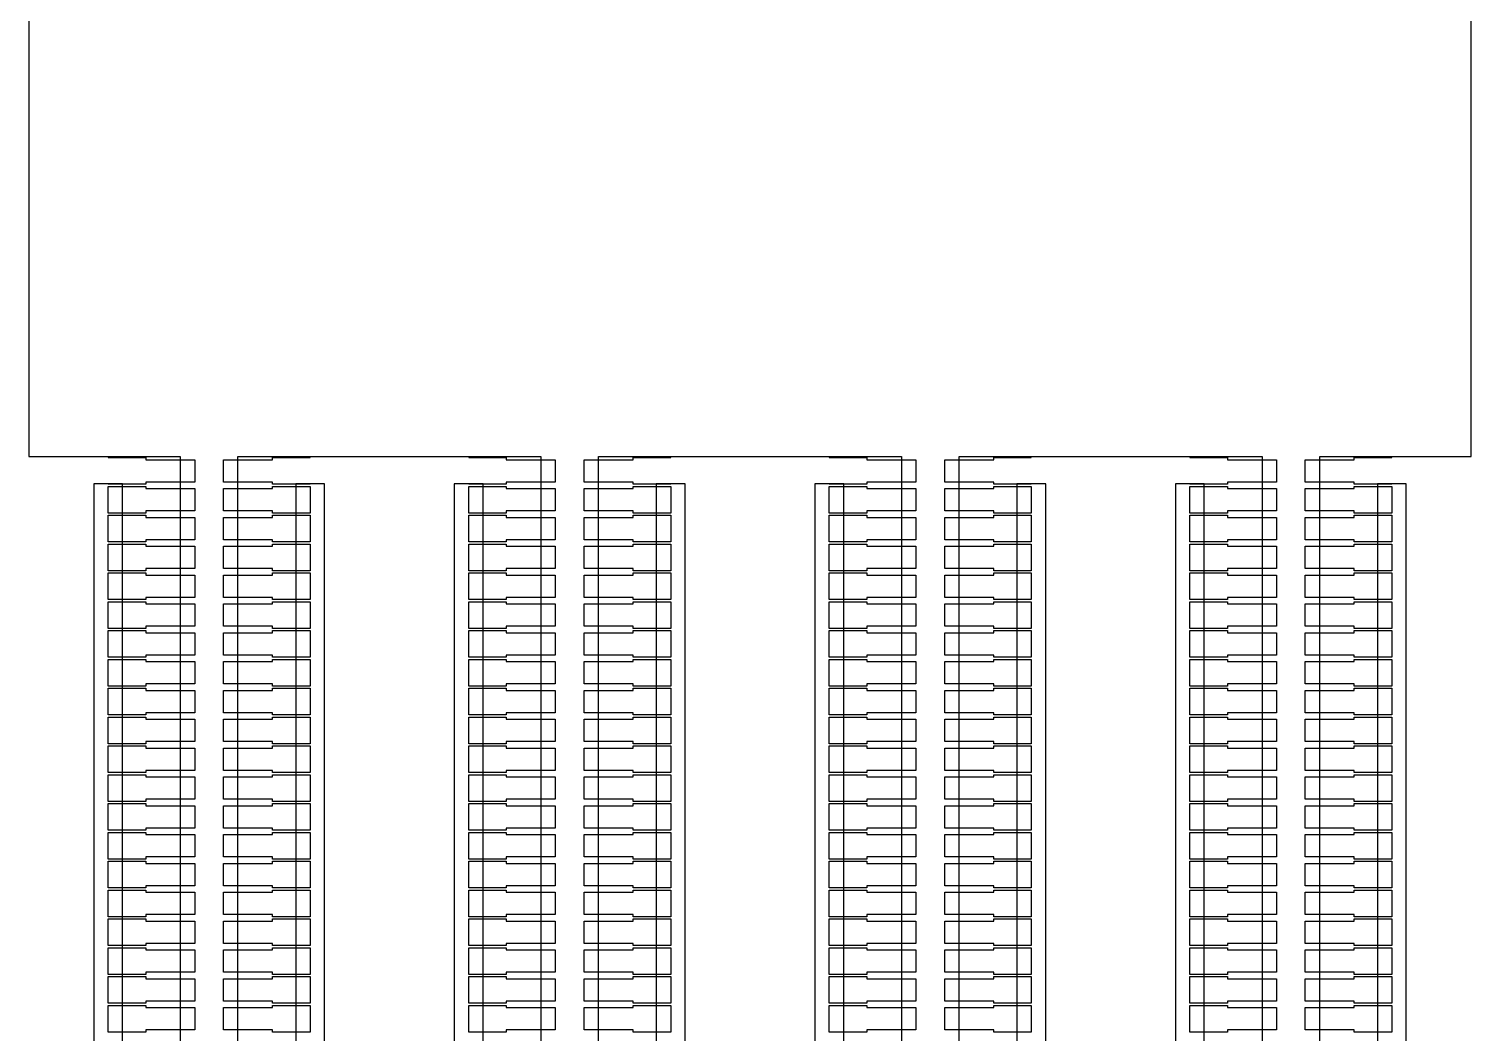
# Model space of a CAD drawing. Extents: x -38350 to 38650, y -35000 to 36000.
# Drawn here: x -4500 to -3500, y -400 to 297 of the extents above; entities that cross this region are included whole.
import ezdxf

# ---------------------------------------------------------------- set-up
doc = ezdxf.new("R2010")
doc.units = 0
doc.header["$MEASUREMENT"] = 0
doc.layers.add('Layer1', color=10, linetype='Continuous')

msp = doc.modelspace()

# ---------------------------------------------------------------- linework, layer by layer
for p, q in [((-3500, 0), (-3500, 4500)), ((-4500, 3500), (-4500, 0)), ((-4500, 0), (-4445, 0)), ((-4445, 0), (-4445, -0.75)), ((-4305, -0.75), (-4305, 0)), ((-4305, 0), (-4195, 0)), ((-4195, 0), (-4195, -0.75)), ((-4055, -0.75), (-4055, 0)), ((-4055, 0), (-3945, 0)), ((-3945, 0), (-3945, -0.75)), ((-3805, -0.75), (-3805, 0)), ((-3805, 0), (-3695, 0)), ((-3695, 0), (-3695, -0.75)), ((-3555, -0.75), (-3555, 0)), ((-3555, 0), (-3500, 0)), ((-4445, -0.75), (-4419, -0.75)), ((-4419, -0.75), (-4419, -2.25)), ((-4419, -2.25), (-4385, -2.25)), ((-4385, -2.25), (-4385, -17.75)), ((-4365, -17.75), (-4365, -2.25)), ((-4365, -2.25), (-4331, -2.25)), ((-4331, -2.25), (-4331, -0.75)), ((-4331, -0.75), (-4305, -0.75)), ((-4195, -0.75), (-4169, -0.75)), ((-4169, -0.75), (-4169, -2.25)), ((-4169, -2.25), (-4135, -2.25)), ((-4135, -2.25), (-4135, -17.75)), ((-4115, -17.75), (-4115, -2.25)), ((-4115, -2.25), (-4081, -2.25)), ((-4081, -2.25), (-4081, -0.75)), ((-4081, -0.75), (-4055, -0.75)), ((-3945, -0.75), (-3919, -0.75)), ((-3919, -0.75), (-3919, -2.25)), ((-3919, -2.25), (-3885, -2.25)), ((-3885, -2.25), (-3885, -17.75)), ((-3865, -17.75), (-3865, -2.25)), ((-3865, -2.25), (-3831, -2.25)), ((-3831, -2.25), (-3831, -0.75)), ((-3831, -0.75), (-3805, -0.75)), ((-3695, -0.75), (-3669, -0.75)), ((-3669, -0.75), (-3669, -2.25)), ((-3669, -2.25), (-3635, -2.25)), ((-3635, -2.25), (-3635, -17.75)), ((-3615, -17.75), (-3615, -2.25)), ((-3615, -2.25), (-3581, -2.25)), ((-3581, -2.25), (-3581, -0.75)), ((-3581, -0.75), (-3555, -0.75)), ((-4445, -19), (-4455, -19)), ((-4455, -19), (-4455, -1000)), ((-4445, -19.25), (-4445, -19)), ((-4419, -19.25), (-4445, -19.25)), ((-4385, -17.75), (-4419, -17.75)), ((-4419, -17.75), (-4419, -19.25)), ((-4331, -17.75), (-4365, -17.75)), ((-4331, -19.25), (-4331, -17.75)), ((-4305, -19.25), (-4331, -19.25)), ((-4295, -19), (-4305, -19)), ((-4305, -19), (-4305, -19.25)), ((-4295, -1000), (-4295, -19)), ((-4195, -19), (-4205, -19)), ((-4205, -19), (-4205, -1000)), ((-4195, -19.25), (-4195, -19)), ((-4169, -19.25), (-4195, -19.25)), ((-4135, -17.75), (-4169, -17.75)), ((-4169, -17.75), (-4169, -19.25)), ((-4081, -17.75), (-4115, -17.75)), ((-4081, -19.25), (-4081, -17.75)), ((-4055, -19.25), (-4081, -19.25)), ((-4045, -19), (-4055, -19)), ((-4055, -19), (-4055, -19.25)), ((-4045, -1000), (-4045, -19)), ((-3945, -19), (-3955, -19)), ((-3955, -19), (-3955, -1000)), ((-3945, -19.25), (-3945, -19)), ((-3919, -19.25), (-3945, -19.25)), ((-3885, -17.75), (-3919, -17.75)), ((-3919, -17.75), (-3919, -19.25)), ((-3831, -17.75), (-3865, -17.75)), ((-3831, -19.25), (-3831, -17.75)), ((-3805, -19.25), (-3831, -19.25)), ((-3795, -19), (-3805, -19)), ((-3805, -19), (-3805, -19.25)), ((-3795, -1000), (-3795, -19)), ((-3695, -19), (-3705, -19)), ((-3705, -19), (-3705, -1000)), ((-3695, -19.25), (-3695, -19)), ((-3669, -19.25), (-3695, -19.25)), ((-3635, -17.75), (-3669, -17.75)), ((-3669, -17.75), (-3669, -19.25)), ((-3581, -17.75), (-3615, -17.75)), ((-3581, -19.25), (-3581, -17.75)), ((-3555, -19.25), (-3581, -19.25)), ((-3545, -19), (-3555, -19)), ((-3555, -19), (-3555, -19.25)), ((-3545, -1000), (-3545, -19)), ((-4445, -39.25), (-4445, -20.75)), ((-4445, -20.75), (-4419, -20.75)), ((-4419, -20.75), (-4419, -22.25)), ((-4419, -22.25), (-4385, -22.25)), ((-4385, -22.25), (-4385, -37.75)), ((-4365, -37.75), (-4365, -22.25)), ((-4365, -22.25), (-4331, -22.25)), ((-4331, -22.25), (-4331, -20.75)), ((-4331, -20.75), (-4305, -20.75)), ((-4305, -20.75), (-4305, -39.25)), ((-4195, -39.25), (-4195, -20.75)), ((-4195, -20.75), (-4169, -20.75)), ((-4169, -20.75), (-4169, -22.25)), ((-4169, -22.25), (-4135, -22.25)), ((-4135, -22.25), (-4135, -37.75)), ((-4115, -37.75), (-4115, -22.25)), ((-4115, -22.25), (-4081, -22.25)), ((-4081, -22.25), (-4081, -20.75)), ((-4081, -20.75), (-4055, -20.75)), ((-4055, -20.75), (-4055, -39.25)), ((-3945, -39.25), (-3945, -20.75)), ((-3945, -20.75), (-3919, -20.75)), ((-3919, -20.75), (-3919, -22.25)), ((-3919, -22.25), (-3885, -22.25)), ((-3885, -22.25), (-3885, -37.75)), ((-3865, -37.75), (-3865, -22.25)), ((-3865, -22.25), (-3831, -22.25)), ((-3831, -22.25), (-3831, -20.75)), ((-3831, -20.75), (-3805, -20.75)), ((-3805, -20.75), (-3805, -39.25)), ((-3695, -39.25), (-3695, -20.75)), ((-3695, -20.75), (-3669, -20.75)), ((-3669, -20.75), (-3669, -22.25)), ((-3669, -22.25), (-3635, -22.25)), ((-3635, -22.25), (-3635, -37.75)), ((-3615, -37.75), (-3615, -22.25)), ((-3615, -22.25), (-3581, -22.25)), ((-3581, -22.25), (-3581, -20.75)), ((-3581, -20.75), (-3555, -20.75)), ((-3555, -20.75), (-3555, -39.25)), ((-4419, -39.25), (-4445, -39.25)), ((-4385, -37.75), (-4419, -37.75)), ((-4419, -37.75), (-4419, -39.25)), ((-4331, -37.75), (-4365, -37.75)), ((-4331, -39.25), (-4331, -37.75)), ((-4305, -39.25), (-4331, -39.25)), ((-4169, -39.25), (-4195, -39.25)), ((-4135, -37.75), (-4169, -37.75)), ((-4169, -37.75), (-4169, -39.25)), ((-4081, -37.75), (-4115, -37.75)), ((-4081, -39.25), (-4081, -37.75)), ((-4055, -39.25), (-4081, -39.25)), ((-3919, -39.25), (-3945, -39.25)), ((-3885, -37.75), (-3919, -37.75)), ((-3919, -37.75), (-3919, -39.25)), ((-3831, -37.75), (-3865, -37.75)), ((-3831, -39.25), (-3831, -37.75)), ((-3805, -39.25), (-3831, -39.25)), ((-3669, -39.25), (-3695, -39.25)), ((-3635, -37.75), (-3669, -37.75)), ((-3669, -37.75), (-3669, -39.25)), ((-3581, -37.75), (-3615, -37.75)), ((-3581, -39.25), (-3581, -37.75)), ((-3555, -39.25), (-3581, -39.25)), ((-4445, -59.25), (-4445, -40.75)), ((-4445, -40.75), (-4419, -40.75)), ((-4419, -40.75), (-4419, -42.25)), ((-4419, -42.25), (-4385, -42.25)), ((-4385, -42.25), (-4385, -57.75)), ((-4365, -57.75), (-4365, -42.25)), ((-4365, -42.25), (-4331, -42.25)), ((-4331, -42.25), (-4331, -40.75)), ((-4331, -40.75), (-4305, -40.75)), ((-4305, -40.75), (-4305, -59.25)), ((-4195, -59.25), (-4195, -40.75)), ((-4195, -40.75), (-4169, -40.75)), ((-4169, -40.75), (-4169, -42.25)), ((-4169, -42.25), (-4135, -42.25)), ((-4135, -42.25), (-4135, -57.75)), ((-4115, -57.75), (-4115, -42.25)), ((-4115, -42.25), (-4081, -42.25)), ((-4081, -42.25), (-4081, -40.75)), ((-4081, -40.75), (-4055, -40.75)), ((-4055, -40.75), (-4055, -59.25)), ((-3945, -59.25), (-3945, -40.75)), ((-3945, -40.75), (-3919, -40.75)), ((-3919, -40.75), (-3919, -42.25)), ((-3919, -42.25), (-3885, -42.25)), ((-3885, -42.25), (-3885, -57.75)), ((-3865, -57.75), (-3865, -42.25)), ((-3865, -42.25), (-3831, -42.25)), ((-3831, -42.25), (-3831, -40.75)), ((-3831, -40.75), (-3805, -40.75)), ((-3805, -40.75), (-3805, -59.25)), ((-3695, -59.25), (-3695, -40.75)), ((-3695, -40.75), (-3669, -40.75)), ((-3669, -40.75), (-3669, -42.25)), ((-3669, -42.25), (-3635, -42.25)), ((-3635, -42.25), (-3635, -57.75)), ((-3615, -57.75), (-3615, -42.25)), ((-3615, -42.25), (-3581, -42.25)), ((-3581, -42.25), (-3581, -40.75)), ((-3581, -40.75), (-3555, -40.75)), ((-3555, -40.75), (-3555, -59.25)), ((-4419, -59.25), (-4445, -59.25)), ((-4385, -57.75), (-4419, -57.75)), ((-4419, -57.75), (-4419, -59.25)), ((-4331, -57.75), (-4365, -57.75)), ((-4331, -59.25), (-4331, -57.75)), ((-4305, -59.25), (-4331, -59.25)), ((-4169, -59.25), (-4195, -59.25)), ((-4135, -57.75), (-4169, -57.75)), ((-4169, -57.75), (-4169, -59.25)), ((-4081, -57.75), (-4115, -57.75)), ((-4081, -59.25), (-4081, -57.75)), ((-4055, -59.25), (-4081, -59.25)), ((-3919, -59.25), (-3945, -59.25)), ((-3885, -57.75), (-3919, -57.75)), ((-3919, -57.75), (-3919, -59.25)), ((-3831, -57.75), (-3865, -57.75)), ((-3831, -59.25), (-3831, -57.75)), ((-3805, -59.25), (-3831, -59.25)), ((-3669, -59.25), (-3695, -59.25)), ((-3635, -57.75), (-3669, -57.75)), ((-3669, -57.75), (-3669, -59.25)), ((-3581, -57.75), (-3615, -57.75)), ((-3581, -59.25), (-3581, -57.75)), ((-3555, -59.25), (-3581, -59.25)), ((-4445, -79.25), (-4445, -60.75)), ((-4445, -60.75), (-4419, -60.75)), ((-4419, -60.75), (-4419, -62.25)), ((-4419, -62.25), (-4385, -62.25)), ((-4385, -62.25), (-4385, -77.75)), ((-4365, -77.75), (-4365, -62.25)), ((-4365, -62.25), (-4331, -62.25)), ((-4331, -62.25), (-4331, -60.75)), ((-4331, -60.75), (-4305, -60.75)), ((-4305, -60.75), (-4305, -79.25)), ((-4195, -79.25), (-4195, -60.75)), ((-4195, -60.75), (-4169, -60.75)), ((-4169, -60.75), (-4169, -62.25)), ((-4169, -62.25), (-4135, -62.25)), ((-4135, -62.25), (-4135, -77.75)), ((-4115, -77.75), (-4115, -62.25)), ((-4115, -62.25), (-4081, -62.25)), ((-4081, -62.25), (-4081, -60.75)), ((-4081, -60.75), (-4055, -60.75)), ((-4055, -60.75), (-4055, -79.25)), ((-3945, -79.25), (-3945, -60.75)), ((-3945, -60.75), (-3919, -60.75)), ((-3919, -60.75), (-3919, -62.25)), ((-3919, -62.25), (-3885, -62.25)), ((-3885, -62.25), (-3885, -77.75)), ((-3865, -77.75), (-3865, -62.25)), ((-3865, -62.25), (-3831, -62.25)), ((-3831, -62.25), (-3831, -60.75)), ((-3831, -60.75), (-3805, -60.75)), ((-3805, -60.75), (-3805, -79.25)), ((-3695, -79.25), (-3695, -60.75)), ((-3695, -60.75), (-3669, -60.75)), ((-3669, -60.75), (-3669, -62.25)), ((-3669, -62.25), (-3635, -62.25)), ((-3635, -62.25), (-3635, -77.75)), ((-3615, -77.75), (-3615, -62.25)), ((-3615, -62.25), (-3581, -62.25)), ((-3581, -62.25), (-3581, -60.75)), ((-3581, -60.75), (-3555, -60.75)), ((-3555, -60.75), (-3555, -79.25)), ((-4419, -79.25), (-4445, -79.25)), ((-4385, -77.75), (-4419, -77.75)), ((-4419, -77.75), (-4419, -79.25)), ((-4331, -77.75), (-4365, -77.75)), ((-4331, -79.25), (-4331, -77.75)), ((-4305, -79.25), (-4331, -79.25)), ((-4169, -79.25), (-4195, -79.25)), ((-4135, -77.75), (-4169, -77.75)), ((-4169, -77.75), (-4169, -79.25)), ((-4081, -77.75), (-4115, -77.75)), ((-4081, -79.25), (-4081, -77.75)), ((-4055, -79.25), (-4081, -79.25)), ((-3919, -79.25), (-3945, -79.25)), ((-3885, -77.75), (-3919, -77.75)), ((-3919, -77.75), (-3919, -79.25)), ((-3831, -77.75), (-3865, -77.75)), ((-3831, -79.25), (-3831, -77.75)), ((-3805, -79.25), (-3831, -79.25)), ((-3669, -79.25), (-3695, -79.25)), ((-3635, -77.75), (-3669, -77.75)), ((-3669, -77.75), (-3669, -79.25)), ((-3581, -77.75), (-3615, -77.75)), ((-3581, -79.25), (-3581, -77.75)), ((-3555, -79.25), (-3581, -79.25)), ((-4445, -99.25), (-4445, -80.75)), ((-4445, -80.75), (-4419, -80.75)), ((-4419, -80.75), (-4419, -82.25)), ((-4419, -82.25), (-4385, -82.25)), ((-4385, -82.25), (-4385, -97.75)), ((-4365, -97.75), (-4365, -82.25)), ((-4365, -82.25), (-4331, -82.25)), ((-4331, -82.25), (-4331, -80.75)), ((-4331, -80.75), (-4305, -80.75)), ((-4305, -80.75), (-4305, -99.25)), ((-4195, -99.25), (-4195, -80.75)), ((-4195, -80.75), (-4169, -80.75)), ((-4169, -80.75), (-4169, -82.25)), ((-4169, -82.25), (-4135, -82.25)), ((-4135, -82.25), (-4135, -97.75)), ((-4115, -97.75), (-4115, -82.25)), ((-4115, -82.25), (-4081, -82.25)), ((-4081, -82.25), (-4081, -80.75)), ((-4081, -80.75), (-4055, -80.75)), ((-4055, -80.75), (-4055, -99.25)), ((-3945, -99.25), (-3945, -80.75)), ((-3945, -80.75), (-3919, -80.75)), ((-3919, -80.75), (-3919, -82.25)), ((-3919, -82.25), (-3885, -82.25)), ((-3885, -82.25), (-3885, -97.75)), ((-3865, -97.75), (-3865, -82.25)), ((-3865, -82.25), (-3831, -82.25)), ((-3831, -82.25), (-3831, -80.75)), ((-3831, -80.75), (-3805, -80.75)), ((-3805, -80.75), (-3805, -99.25)), ((-3695, -99.25), (-3695, -80.75)), ((-3695, -80.75), (-3669, -80.75)), ((-3669, -80.75), (-3669, -82.25)), ((-3669, -82.25), (-3635, -82.25)), ((-3635, -82.25), (-3635, -97.75)), ((-3615, -97.75), (-3615, -82.25)), ((-3615, -82.25), (-3581, -82.25)), ((-3581, -82.25), (-3581, -80.75)), ((-3581, -80.75), (-3555, -80.75)), ((-3555, -80.75), (-3555, -99.25)), ((-4419, -99.25), (-4445, -99.25)), ((-4385, -97.75), (-4419, -97.75)), ((-4419, -97.75), (-4419, -99.25)), ((-4331, -97.75), (-4365, -97.75)), ((-4331, -99.25), (-4331, -97.75)), ((-4305, -99.25), (-4331, -99.25)), ((-4169, -99.25), (-4195, -99.25)), ((-4135, -97.75), (-4169, -97.75)), ((-4169, -97.75), (-4169, -99.25)), ((-4081, -97.75), (-4115, -97.75)), ((-4081, -99.25), (-4081, -97.75)), ((-4055, -99.25), (-4081, -99.25)), ((-3919, -99.25), (-3945, -99.25)), ((-3885, -97.75), (-3919, -97.75)), ((-3919, -97.75), (-3919, -99.25)), ((-3831, -97.75), (-3865, -97.75)), ((-3831, -99.25), (-3831, -97.75)), ((-3805, -99.25), (-3831, -99.25)), ((-3669, -99.25), (-3695, -99.25)), ((-3635, -97.75), (-3669, -97.75)), ((-3669, -97.75), (-3669, -99.25)), ((-3581, -97.75), (-3615, -97.75)), ((-3581, -99.25), (-3581, -97.75)), ((-3555, -99.25), (-3581, -99.25)), ((-4445, -119.25), (-4445, -100.75)), ((-4445, -100.75), (-4419, -100.75)), ((-4419, -100.75), (-4419, -102.25)), ((-4419, -102.25), (-4385, -102.25)), ((-4385, -102.25), (-4385, -117.75)), ((-4365, -117.75), (-4365, -102.25)), ((-4365, -102.25), (-4331, -102.25)), ((-4331, -102.25), (-4331, -100.75)), ((-4331, -100.75), (-4305, -100.75)), ((-4305, -100.75), (-4305, -119.25)), ((-4195, -119.25), (-4195, -100.75)), ((-4195, -100.75), (-4169, -100.75)), ((-4169, -100.75), (-4169, -102.25)), ((-4169, -102.25), (-4135, -102.25)), ((-4135, -102.25), (-4135, -117.75)), ((-4115, -117.75), (-4115, -102.25)), ((-4115, -102.25), (-4081, -102.25)), ((-4081, -102.25), (-4081, -100.75)), ((-4081, -100.75), (-4055, -100.75)), ((-4055, -100.75), (-4055, -119.25)), ((-3945, -119.25), (-3945, -100.75)), ((-3945, -100.75), (-3919, -100.75)), ((-3919, -100.75), (-3919, -102.25)), ((-3919, -102.25), (-3885, -102.25)), ((-3885, -102.25), (-3885, -117.75)), ((-3865, -117.75), (-3865, -102.25)), ((-3865, -102.25), (-3831, -102.25)), ((-3831, -102.25), (-3831, -100.75)), ((-3831, -100.75), (-3805, -100.75)), ((-3805, -100.75), (-3805, -119.25)), ((-3695, -119.25), (-3695, -100.75)), ((-3695, -100.75), (-3669, -100.75)), ((-3669, -100.75), (-3669, -102.25)), ((-3669, -102.25), (-3635, -102.25)), ((-3635, -102.25), (-3635, -117.75)), ((-3615, -117.75), (-3615, -102.25)), ((-3615, -102.25), (-3581, -102.25)), ((-3581, -102.25), (-3581, -100.75)), ((-3581, -100.75), (-3555, -100.75)), ((-3555, -100.75), (-3555, -119.25)), ((-4419, -119.25), (-4445, -119.25)), ((-4385, -117.75), (-4419, -117.75)), ((-4419, -117.75), (-4419, -119.25)), ((-4331, -117.75), (-4365, -117.75)), ((-4331, -119.25), (-4331, -117.75)), ((-4305, -119.25), (-4331, -119.25)), ((-4169, -119.25), (-4195, -119.25)), ((-4135, -117.75), (-4169, -117.75)), ((-4169, -117.75), (-4169, -119.25)), ((-4081, -117.75), (-4115, -117.75)), ((-4081, -119.25), (-4081, -117.75)), ((-4055, -119.25), (-4081, -119.25)), ((-3919, -119.25), (-3945, -119.25)), ((-3885, -117.75), (-3919, -117.75)), ((-3919, -117.75), (-3919, -119.25)), ((-3831, -117.75), (-3865, -117.75)), ((-3831, -119.25), (-3831, -117.75)), ((-3805, -119.25), (-3831, -119.25)), ((-3669, -119.25), (-3695, -119.25)), ((-3635, -117.75), (-3669, -117.75)), ((-3669, -117.75), (-3669, -119.25)), ((-3581, -117.75), (-3615, -117.75)), ((-3581, -119.25), (-3581, -117.75)), ((-3555, -119.25), (-3581, -119.25)), ((-4445, -139.25), (-4445, -120.75)), ((-4445, -120.75), (-4419, -120.75)), ((-4419, -120.75), (-4419, -122.25)), ((-4419, -122.25), (-4385, -122.25)), ((-4385, -122.25), (-4385, -137.75)), ((-4365, -137.75), (-4365, -122.25)), ((-4365, -122.25), (-4331, -122.25)), ((-4331, -122.25), (-4331, -120.75)), ((-4331, -120.75), (-4305, -120.75)), ((-4305, -120.75), (-4305, -139.25)), ((-4195, -139.25), (-4195, -120.75)), ((-4195, -120.75), (-4169, -120.75)), ((-4169, -120.75), (-4169, -122.25)), ((-4169, -122.25), (-4135, -122.25)), ((-4135, -122.25), (-4135, -137.75)), ((-4115, -137.75), (-4115, -122.25)), ((-4115, -122.25), (-4081, -122.25)), ((-4081, -122.25), (-4081, -120.75)), ((-4081, -120.75), (-4055, -120.75)), ((-4055, -120.75), (-4055, -139.25)), ((-3945, -139.25), (-3945, -120.75)), ((-3945, -120.75), (-3919, -120.75)), ((-3919, -120.75), (-3919, -122.25)), ((-3919, -122.25), (-3885, -122.25)), ((-3885, -122.25), (-3885, -137.75)), ((-3865, -137.75), (-3865, -122.25)), ((-3865, -122.25), (-3831, -122.25)), ((-3831, -122.25), (-3831, -120.75)), ((-3831, -120.75), (-3805, -120.75)), ((-3805, -120.75), (-3805, -139.25)), ((-3695, -139.25), (-3695, -120.75)), ((-3695, -120.75), (-3669, -120.75)), ((-3669, -120.75), (-3669, -122.25)), ((-3669, -122.25), (-3635, -122.25)), ((-3635, -122.25), (-3635, -137.75)), ((-3615, -137.75), (-3615, -122.25)), ((-3615, -122.25), (-3581, -122.25)), ((-3581, -122.25), (-3581, -120.75)), ((-3581, -120.75), (-3555, -120.75)), ((-3555, -120.75), (-3555, -139.25)), ((-4419, -139.25), (-4445, -139.25)), ((-4385, -137.75), (-4419, -137.75)), ((-4419, -137.75), (-4419, -139.25)), ((-4331, -137.75), (-4365, -137.75)), ((-4331, -139.25), (-4331, -137.75)), ((-4305, -139.25), (-4331, -139.25)), ((-4169, -139.25), (-4195, -139.25)), ((-4135, -137.75), (-4169, -137.75)), ((-4169, -137.75), (-4169, -139.25)), ((-4081, -137.75), (-4115, -137.75)), ((-4081, -139.25), (-4081, -137.75)), ((-4055, -139.25), (-4081, -139.25)), ((-3919, -139.25), (-3945, -139.25)), ((-3885, -137.75), (-3919, -137.75)), ((-3919, -137.75), (-3919, -139.25)), ((-3831, -137.75), (-3865, -137.75)), ((-3831, -139.25), (-3831, -137.75)), ((-3805, -139.25), (-3831, -139.25)), ((-3669, -139.25), (-3695, -139.25)), ((-3635, -137.75), (-3669, -137.75)), ((-3669, -137.75), (-3669, -139.25)), ((-3581, -137.75), (-3615, -137.75)), ((-3581, -139.25), (-3581, -137.75)), ((-3555, -139.25), (-3581, -139.25)), ((-4445, -159.25), (-4445, -140.75)), ((-4445, -140.75), (-4419, -140.75)), ((-4419, -140.75), (-4419, -142.25)), ((-4419, -142.25), (-4385, -142.25)), ((-4385, -142.25), (-4385, -157.75)), ((-4365, -157.75), (-4365, -142.25)), ((-4365, -142.25), (-4331, -142.25)), ((-4331, -142.25), (-4331, -140.75)), ((-4331, -140.75), (-4305, -140.75)), ((-4305, -140.75), (-4305, -159.25)), ((-4195, -159.25), (-4195, -140.75)), ((-4195, -140.75), (-4169, -140.75)), ((-4169, -140.75), (-4169, -142.25)), ((-4169, -142.25), (-4135, -142.25)), ((-4135, -142.25), (-4135, -157.75)), ((-4115, -157.75), (-4115, -142.25)), ((-4115, -142.25), (-4081, -142.25)), ((-4081, -142.25), (-4081, -140.75)), ((-4081, -140.75), (-4055, -140.75)), ((-4055, -140.75), (-4055, -159.25)), ((-3945, -159.25), (-3945, -140.75)), ((-3945, -140.75), (-3919, -140.75)), ((-3919, -140.75), (-3919, -142.25)), ((-3919, -142.25), (-3885, -142.25)), ((-3885, -142.25), (-3885, -157.75)), ((-3865, -157.75), (-3865, -142.25)), ((-3865, -142.25), (-3831, -142.25)), ((-3831, -142.25), (-3831, -140.75)), ((-3831, -140.75), (-3805, -140.75)), ((-3805, -140.75), (-3805, -159.25)), ((-3695, -159.25), (-3695, -140.75)), ((-3695, -140.75), (-3669, -140.75)), ((-3669, -140.75), (-3669, -142.25)), ((-3669, -142.25), (-3635, -142.25)), ((-3635, -142.25), (-3635, -157.75)), ((-3615, -157.75), (-3615, -142.25)), ((-3615, -142.25), (-3581, -142.25)), ((-3581, -142.25), (-3581, -140.75)), ((-3581, -140.75), (-3555, -140.75)), ((-3555, -140.75), (-3555, -159.25)), ((-4419, -159.25), (-4445, -159.25)), ((-4385, -157.75), (-4419, -157.75)), ((-4419, -157.75), (-4419, -159.25)), ((-4331, -157.75), (-4365, -157.75)), ((-4331, -159.25), (-4331, -157.75)), ((-4305, -159.25), (-4331, -159.25)), ((-4169, -159.25), (-4195, -159.25)), ((-4135, -157.75), (-4169, -157.75)), ((-4169, -157.75), (-4169, -159.25)), ((-4081, -157.75), (-4115, -157.75)), ((-4081, -159.25), (-4081, -157.75)), ((-4055, -159.25), (-4081, -159.25)), ((-3919, -159.25), (-3945, -159.25)), ((-3885, -157.75), (-3919, -157.75)), ((-3919, -157.75), (-3919, -159.25)), ((-3831, -157.75), (-3865, -157.75)), ((-3831, -159.25), (-3831, -157.75)), ((-3805, -159.25), (-3831, -159.25)), ((-3669, -159.25), (-3695, -159.25)), ((-3635, -157.75), (-3669, -157.75)), ((-3669, -157.75), (-3669, -159.25)), ((-3581, -157.75), (-3615, -157.75)), ((-3581, -159.25), (-3581, -157.75)), ((-3555, -159.25), (-3581, -159.25)), ((-4445, -179.25), (-4445, -160.75)), ((-4445, -160.75), (-4419, -160.75)), ((-4419, -160.75), (-4419, -162.25)), ((-4419, -162.25), (-4385, -162.25)), ((-4385, -162.25), (-4385, -177.75)), ((-4365, -177.75), (-4365, -162.25)), ((-4365, -162.25), (-4331, -162.25)), ((-4331, -162.25), (-4331, -160.75)), ((-4331, -160.75), (-4305, -160.75)), ((-4305, -160.75), (-4305, -179.25)), ((-4195, -179.25), (-4195, -160.75)), ((-4195, -160.75), (-4169, -160.75)), ((-4169, -160.75), (-4169, -162.25)), ((-4169, -162.25), (-4135, -162.25)), ((-4135, -162.25), (-4135, -177.75)), ((-4115, -177.75), (-4115, -162.25)), ((-4115, -162.25), (-4081, -162.25)), ((-4081, -162.25), (-4081, -160.75)), ((-4081, -160.75), (-4055, -160.75)), ((-4055, -160.75), (-4055, -179.25)), ((-3945, -179.25), (-3945, -160.75)), ((-3945, -160.75), (-3919, -160.75)), ((-3919, -160.75), (-3919, -162.25)), ((-3919, -162.25), (-3885, -162.25)), ((-3885, -162.25), (-3885, -177.75)), ((-3865, -177.75), (-3865, -162.25)), ((-3865, -162.25), (-3831, -162.25)), ((-3831, -162.25), (-3831, -160.75)), ((-3831, -160.75), (-3805, -160.75)), ((-3805, -160.75), (-3805, -179.25)), ((-3695, -179.25), (-3695, -160.75)), ((-3695, -160.75), (-3669, -160.75)), ((-3669, -160.75), (-3669, -162.25)), ((-3669, -162.25), (-3635, -162.25)), ((-3635, -162.25), (-3635, -177.75)), ((-3615, -177.75), (-3615, -162.25)), ((-3615, -162.25), (-3581, -162.25)), ((-3581, -162.25), (-3581, -160.75)), ((-3581, -160.75), (-3555, -160.75)), ((-3555, -160.75), (-3555, -179.25)), ((-4419, -179.25), (-4445, -179.25)), ((-4385, -177.75), (-4419, -177.75)), ((-4419, -177.75), (-4419, -179.25)), ((-4331, -177.75), (-4365, -177.75)), ((-4331, -179.25), (-4331, -177.75)), ((-4305, -179.25), (-4331, -179.25)), ((-4169, -179.25), (-4195, -179.25)), ((-4135, -177.75), (-4169, -177.75)), ((-4169, -177.75), (-4169, -179.25)), ((-4081, -177.75), (-4115, -177.75)), ((-4081, -179.25), (-4081, -177.75)), ((-4055, -179.25), (-4081, -179.25)), ((-3919, -179.25), (-3945, -179.25)), ((-3885, -177.75), (-3919, -177.75)), ((-3919, -177.75), (-3919, -179.25)), ((-3831, -177.75), (-3865, -177.75)), ((-3831, -179.25), (-3831, -177.75)), ((-3805, -179.25), (-3831, -179.25)), ((-3669, -179.25), (-3695, -179.25)), ((-3635, -177.75), (-3669, -177.75)), ((-3669, -177.75), (-3669, -179.25)), ((-3581, -177.75), (-3615, -177.75)), ((-3581, -179.25), (-3581, -177.75)), ((-3555, -179.25), (-3581, -179.25)), ((-4445, -199.25), (-4445, -180.75)), ((-4445, -180.75), (-4419, -180.75)), ((-4419, -180.75), (-4419, -182.25)), ((-4419, -182.25), (-4385, -182.25)), ((-4385, -182.25), (-4385, -197.75)), ((-4365, -197.75), (-4365, -182.25)), ((-4365, -182.25), (-4331, -182.25)), ((-4331, -182.25), (-4331, -180.75)), ((-4331, -180.75), (-4305, -180.75)), ((-4305, -180.75), (-4305, -199.25)), ((-4195, -199.25), (-4195, -180.75)), ((-4195, -180.75), (-4169, -180.75)), ((-4169, -180.75), (-4169, -182.25)), ((-4169, -182.25), (-4135, -182.25)), ((-4135, -182.25), (-4135, -197.75)), ((-4115, -197.75), (-4115, -182.25)), ((-4115, -182.25), (-4081, -182.25)), ((-4081, -182.25), (-4081, -180.75)), ((-4081, -180.75), (-4055, -180.75)), ((-4055, -180.75), (-4055, -199.25)), ((-3945, -199.25), (-3945, -180.75)), ((-3945, -180.75), (-3919, -180.75)), ((-3919, -180.75), (-3919, -182.25)), ((-3919, -182.25), (-3885, -182.25)), ((-3885, -182.25), (-3885, -197.75)), ((-3865, -197.75), (-3865, -182.25)), ((-3865, -182.25), (-3831, -182.25)), ((-3831, -182.25), (-3831, -180.75)), ((-3831, -180.75), (-3805, -180.75)), ((-3805, -180.75), (-3805, -199.25)), ((-3695, -199.25), (-3695, -180.75)), ((-3695, -180.75), (-3669, -180.75)), ((-3669, -180.75), (-3669, -182.25)), ((-3669, -182.25), (-3635, -182.25)), ((-3635, -182.25), (-3635, -197.75)), ((-3615, -197.75), (-3615, -182.25)), ((-3615, -182.25), (-3581, -182.25)), ((-3581, -182.25), (-3581, -180.75)), ((-3581, -180.75), (-3555, -180.75)), ((-3555, -180.75), (-3555, -199.25)), ((-4419, -199.25), (-4445, -199.25)), ((-4385, -197.75), (-4419, -197.75)), ((-4419, -197.75), (-4419, -199.25)), ((-4331, -197.75), (-4365, -197.75)), ((-4331, -199.25), (-4331, -197.75)), ((-4305, -199.25), (-4331, -199.25)), ((-4169, -199.25), (-4195, -199.25)), ((-4135, -197.75), (-4169, -197.75)), ((-4169, -197.75), (-4169, -199.25)), ((-4081, -197.75), (-4115, -197.75)), ((-4081, -199.25), (-4081, -197.75)), ((-4055, -199.25), (-4081, -199.25)), ((-3919, -199.25), (-3945, -199.25)), ((-3885, -197.75), (-3919, -197.75)), ((-3919, -197.75), (-3919, -199.25)), ((-3831, -197.75), (-3865, -197.75)), ((-3831, -199.25), (-3831, -197.75)), ((-3805, -199.25), (-3831, -199.25)), ((-3669, -199.25), (-3695, -199.25)), ((-3635, -197.75), (-3669, -197.75)), ((-3669, -197.75), (-3669, -199.25)), ((-3581, -197.75), (-3615, -197.75)), ((-3581, -199.25), (-3581, -197.75)), ((-3555, -199.25), (-3581, -199.25)), ((-4445, -219.25), (-4445, -200.75)), ((-4445, -200.75), (-4419, -200.75)), ((-4419, -200.75), (-4419, -202.25)), ((-4419, -202.25), (-4385, -202.25)), ((-4385, -202.25), (-4385, -217.75)), ((-4365, -217.75), (-4365, -202.25)), ((-4365, -202.25), (-4331, -202.25)), ((-4331, -202.25), (-4331, -200.75)), ((-4331, -200.75), (-4305, -200.75)), ((-4305, -200.75), (-4305, -219.25)), ((-4195, -219.25), (-4195, -200.75)), ((-4195, -200.75), (-4169, -200.75)), ((-4169, -200.75), (-4169, -202.25)), ((-4169, -202.25), (-4135, -202.25)), ((-4135, -202.25), (-4135, -217.75)), ((-4115, -217.75), (-4115, -202.25)), ((-4115, -202.25), (-4081, -202.25)), ((-4081, -202.25), (-4081, -200.75)), ((-4081, -200.75), (-4055, -200.75)), ((-4055, -200.75), (-4055, -219.25)), ((-3945, -219.25), (-3945, -200.75)), ((-3945, -200.75), (-3919, -200.75)), ((-3919, -200.75), (-3919, -202.25)), ((-3919, -202.25), (-3885, -202.25)), ((-3885, -202.25), (-3885, -217.75)), ((-3865, -217.75), (-3865, -202.25)), ((-3865, -202.25), (-3831, -202.25)), ((-3831, -202.25), (-3831, -200.75)), ((-3831, -200.75), (-3805, -200.75)), ((-3805, -200.75), (-3805, -219.25)), ((-3695, -219.25), (-3695, -200.75)), ((-3695, -200.75), (-3669, -200.75)), ((-3669, -200.75), (-3669, -202.25)), ((-3669, -202.25), (-3635, -202.25)), ((-3635, -202.25), (-3635, -217.75)), ((-3615, -217.75), (-3615, -202.25)), ((-3615, -202.25), (-3581, -202.25)), ((-3581, -202.25), (-3581, -200.75)), ((-3581, -200.75), (-3555, -200.75)), ((-3555, -200.75), (-3555, -219.25)), ((-4419, -219.25), (-4445, -219.25)), ((-4385, -217.75), (-4419, -217.75)), ((-4419, -217.75), (-4419, -219.25)), ((-4331, -217.75), (-4365, -217.75)), ((-4331, -219.25), (-4331, -217.75)), ((-4305, -219.25), (-4331, -219.25)), ((-4169, -219.25), (-4195, -219.25)), ((-4135, -217.75), (-4169, -217.75)), ((-4169, -217.75), (-4169, -219.25)), ((-4081, -217.75), (-4115, -217.75)), ((-4081, -219.25), (-4081, -217.75)), ((-4055, -219.25), (-4081, -219.25)), ((-3919, -219.25), (-3945, -219.25)), ((-3885, -217.75), (-3919, -217.75)), ((-3919, -217.75), (-3919, -219.25)), ((-3831, -217.75), (-3865, -217.75)), ((-3831, -219.25), (-3831, -217.75)), ((-3805, -219.25), (-3831, -219.25)), ((-3669, -219.25), (-3695, -219.25)), ((-3635, -217.75), (-3669, -217.75)), ((-3669, -217.75), (-3669, -219.25)), ((-3581, -217.75), (-3615, -217.75)), ((-3581, -219.25), (-3581, -217.75)), ((-3555, -219.25), (-3581, -219.25)), ((-4445, -239.25), (-4445, -220.75)), ((-4445, -220.75), (-4419, -220.75)), ((-4419, -220.75), (-4419, -222.25)), ((-4419, -222.25), (-4385, -222.25)), ((-4385, -222.25), (-4385, -237.75)), ((-4365, -237.75), (-4365, -222.25)), ((-4365, -222.25), (-4331, -222.25)), ((-4331, -222.25), (-4331, -220.75)), ((-4331, -220.75), (-4305, -220.75)), ((-4305, -220.75), (-4305, -239.25)), ((-4195, -239.25), (-4195, -220.75)), ((-4195, -220.75), (-4169, -220.75)), ((-4169, -220.75), (-4169, -222.25)), ((-4169, -222.25), (-4135, -222.25)), ((-4135, -222.25), (-4135, -237.75)), ((-4115, -237.75), (-4115, -222.25)), ((-4115, -222.25), (-4081, -222.25)), ((-4081, -222.25), (-4081, -220.75)), ((-4081, -220.75), (-4055, -220.75)), ((-4055, -220.75), (-4055, -239.25)), ((-3945, -239.25), (-3945, -220.75)), ((-3945, -220.75), (-3919, -220.75)), ((-3919, -220.75), (-3919, -222.25)), ((-3919, -222.25), (-3885, -222.25)), ((-3885, -222.25), (-3885, -237.75)), ((-3865, -237.75), (-3865, -222.25)), ((-3865, -222.25), (-3831, -222.25)), ((-3831, -222.25), (-3831, -220.75)), ((-3831, -220.75), (-3805, -220.75)), ((-3805, -220.75), (-3805, -239.25)), ((-3695, -239.25), (-3695, -220.75)), ((-3695, -220.75), (-3669, -220.75)), ((-3669, -220.75), (-3669, -222.25)), ((-3669, -222.25), (-3635, -222.25)), ((-3635, -222.25), (-3635, -237.75)), ((-3615, -237.75), (-3615, -222.25)), ((-3615, -222.25), (-3581, -222.25)), ((-3581, -222.25), (-3581, -220.75)), ((-3581, -220.75), (-3555, -220.75)), ((-3555, -220.75), (-3555, -239.25)), ((-4419, -239.25), (-4445, -239.25)), ((-4385, -237.75), (-4419, -237.75)), ((-4419, -237.75), (-4419, -239.25)), ((-4331, -237.75), (-4365, -237.75)), ((-4331, -239.25), (-4331, -237.75)), ((-4305, -239.25), (-4331, -239.25)), ((-4169, -239.25), (-4195, -239.25)), ((-4135, -237.75), (-4169, -237.75)), ((-4169, -237.75), (-4169, -239.25)), ((-4081, -237.75), (-4115, -237.75)), ((-4081, -239.25), (-4081, -237.75)), ((-4055, -239.25), (-4081, -239.25)), ((-3919, -239.25), (-3945, -239.25)), ((-3885, -237.75), (-3919, -237.75)), ((-3919, -237.75), (-3919, -239.25)), ((-3831, -237.75), (-3865, -237.75)), ((-3831, -239.25), (-3831, -237.75)), ((-3805, -239.25), (-3831, -239.25)), ((-3669, -239.25), (-3695, -239.25)), ((-3635, -237.75), (-3669, -237.75)), ((-3669, -237.75), (-3669, -239.25)), ((-3581, -237.75), (-3615, -237.75)), ((-3581, -239.25), (-3581, -237.75)), ((-3555, -239.25), (-3581, -239.25)), ((-4445, -259.25), (-4445, -240.75)), ((-4445, -240.75), (-4419, -240.75)), ((-4419, -240.75), (-4419, -242.25)), ((-4419, -242.25), (-4385, -242.25)), ((-4385, -242.25), (-4385, -257.75)), ((-4365, -257.75), (-4365, -242.25)), ((-4365, -242.25), (-4331, -242.25)), ((-4331, -242.25), (-4331, -240.75)), ((-4331, -240.75), (-4305, -240.75)), ((-4305, -240.75), (-4305, -259.25)), ((-4195, -259.25), (-4195, -240.75)), ((-4195, -240.75), (-4169, -240.75)), ((-4169, -240.75), (-4169, -242.25)), ((-4169, -242.25), (-4135, -242.25)), ((-4135, -242.25), (-4135, -257.75)), ((-4115, -257.75), (-4115, -242.25)), ((-4115, -242.25), (-4081, -242.25)), ((-4081, -242.25), (-4081, -240.75)), ((-4081, -240.75), (-4055, -240.75)), ((-4055, -240.75), (-4055, -259.25)), ((-3945, -259.25), (-3945, -240.75)), ((-3945, -240.75), (-3919, -240.75)), ((-3919, -240.75), (-3919, -242.25)), ((-3919, -242.25), (-3885, -242.25)), ((-3885, -242.25), (-3885, -257.75)), ((-3865, -257.75), (-3865, -242.25)), ((-3865, -242.25), (-3831, -242.25)), ((-3831, -242.25), (-3831, -240.75)), ((-3831, -240.75), (-3805, -240.75)), ((-3805, -240.75), (-3805, -259.25)), ((-3695, -259.25), (-3695, -240.75)), ((-3695, -240.75), (-3669, -240.75)), ((-3669, -240.75), (-3669, -242.25)), ((-3669, -242.25), (-3635, -242.25)), ((-3635, -242.25), (-3635, -257.75)), ((-3615, -257.75), (-3615, -242.25)), ((-3615, -242.25), (-3581, -242.25)), ((-3581, -242.25), (-3581, -240.75)), ((-3581, -240.75), (-3555, -240.75)), ((-3555, -240.75), (-3555, -259.25)), ((-4419, -259.25), (-4445, -259.25)), ((-4385, -257.75), (-4419, -257.75)), ((-4419, -257.75), (-4419, -259.25)), ((-4331, -257.75), (-4365, -257.75)), ((-4331, -259.25), (-4331, -257.75)), ((-4305, -259.25), (-4331, -259.25)), ((-4169, -259.25), (-4195, -259.25)), ((-4135, -257.75), (-4169, -257.75)), ((-4169, -257.75), (-4169, -259.25)), ((-4081, -257.75), (-4115, -257.75)), ((-4081, -259.25), (-4081, -257.75)), ((-4055, -259.25), (-4081, -259.25)), ((-3919, -259.25), (-3945, -259.25)), ((-3885, -257.75), (-3919, -257.75)), ((-3919, -257.75), (-3919, -259.25)), ((-3831, -257.75), (-3865, -257.75)), ((-3831, -259.25), (-3831, -257.75)), ((-3805, -259.25), (-3831, -259.25)), ((-3669, -259.25), (-3695, -259.25)), ((-3635, -257.75), (-3669, -257.75)), ((-3669, -257.75), (-3669, -259.25)), ((-3581, -257.75), (-3615, -257.75)), ((-3581, -259.25), (-3581, -257.75)), ((-3555, -259.25), (-3581, -259.25)), ((-4445, -279.25), (-4445, -260.75)), ((-4445, -260.75), (-4419, -260.75)), ((-4419, -260.75), (-4419, -262.25)), ((-4419, -262.25), (-4385, -262.25)), ((-4385, -262.25), (-4385, -277.75)), ((-4365, -277.75), (-4365, -262.25)), ((-4365, -262.25), (-4331, -262.25)), ((-4331, -262.25), (-4331, -260.75)), ((-4331, -260.75), (-4305, -260.75)), ((-4305, -260.75), (-4305, -279.25)), ((-4195, -279.25), (-4195, -260.75)), ((-4195, -260.75), (-4169, -260.75)), ((-4169, -260.75), (-4169, -262.25)), ((-4169, -262.25), (-4135, -262.25)), ((-4135, -262.25), (-4135, -277.75)), ((-4115, -277.75), (-4115, -262.25)), ((-4115, -262.25), (-4081, -262.25)), ((-4081, -262.25), (-4081, -260.75)), ((-4081, -260.75), (-4055, -260.75)), ((-4055, -260.75), (-4055, -279.25)), ((-3945, -279.25), (-3945, -260.75)), ((-3945, -260.75), (-3919, -260.75)), ((-3919, -260.75), (-3919, -262.25)), ((-3919, -262.25), (-3885, -262.25)), ((-3885, -262.25), (-3885, -277.75)), ((-3865, -277.75), (-3865, -262.25)), ((-3865, -262.25), (-3831, -262.25)), ((-3831, -262.25), (-3831, -260.75)), ((-3831, -260.75), (-3805, -260.75)), ((-3805, -260.75), (-3805, -279.25)), ((-3695, -279.25), (-3695, -260.75)), ((-3695, -260.75), (-3669, -260.75)), ((-3669, -260.75), (-3669, -262.25)), ((-3669, -262.25), (-3635, -262.25)), ((-3635, -262.25), (-3635, -277.75)), ((-3615, -277.75), (-3615, -262.25)), ((-3615, -262.25), (-3581, -262.25)), ((-3581, -262.25), (-3581, -260.75)), ((-3581, -260.75), (-3555, -260.75)), ((-3555, -260.75), (-3555, -279.25)), ((-4419, -279.25), (-4445, -279.25)), ((-4385, -277.75), (-4419, -277.75)), ((-4419, -277.75), (-4419, -279.25)), ((-4331, -277.75), (-4365, -277.75)), ((-4331, -279.25), (-4331, -277.75)), ((-4305, -279.25), (-4331, -279.25)), ((-4169, -279.25), (-4195, -279.25)), ((-4135, -277.75), (-4169, -277.75)), ((-4169, -277.75), (-4169, -279.25)), ((-4081, -277.75), (-4115, -277.75)), ((-4081, -279.25), (-4081, -277.75)), ((-4055, -279.25), (-4081, -279.25)), ((-3919, -279.25), (-3945, -279.25)), ((-3885, -277.75), (-3919, -277.75)), ((-3919, -277.75), (-3919, -279.25)), ((-3831, -277.75), (-3865, -277.75)), ((-3831, -279.25), (-3831, -277.75)), ((-3805, -279.25), (-3831, -279.25)), ((-3669, -279.25), (-3695, -279.25)), ((-3635, -277.75), (-3669, -277.75)), ((-3669, -277.75), (-3669, -279.25)), ((-3581, -277.75), (-3615, -277.75)), ((-3581, -279.25), (-3581, -277.75)), ((-3555, -279.25), (-3581, -279.25)), ((-4445, -299.25), (-4445, -280.75)), ((-4445, -280.75), (-4419, -280.75)), ((-4419, -280.75), (-4419, -282.25)), ((-4419, -282.25), (-4385, -282.25)), ((-4385, -282.25), (-4385, -297.75)), ((-4365, -297.75), (-4365, -282.25)), ((-4365, -282.25), (-4331, -282.25)), ((-4331, -282.25), (-4331, -280.75)), ((-4331, -280.75), (-4305, -280.75)), ((-4305, -280.75), (-4305, -299.25)), ((-4195, -299.25), (-4195, -280.75)), ((-4195, -280.75), (-4169, -280.75)), ((-4169, -280.75), (-4169, -282.25)), ((-4169, -282.25), (-4135, -282.25)), ((-4135, -282.25), (-4135, -297.75)), ((-4115, -297.75), (-4115, -282.25)), ((-4115, -282.25), (-4081, -282.25)), ((-4081, -282.25), (-4081, -280.75)), ((-4081, -280.75), (-4055, -280.75)), ((-4055, -280.75), (-4055, -299.25)), ((-3945, -299.25), (-3945, -280.75)), ((-3945, -280.75), (-3919, -280.75)), ((-3919, -280.75), (-3919, -282.25)), ((-3919, -282.25), (-3885, -282.25)), ((-3885, -282.25), (-3885, -297.75)), ((-3865, -297.75), (-3865, -282.25)), ((-3865, -282.25), (-3831, -282.25)), ((-3831, -282.25), (-3831, -280.75)), ((-3831, -280.75), (-3805, -280.75)), ((-3805, -280.75), (-3805, -299.25)), ((-3695, -299.25), (-3695, -280.75)), ((-3695, -280.75), (-3669, -280.75)), ((-3669, -280.75), (-3669, -282.25)), ((-3669, -282.25), (-3635, -282.25)), ((-3635, -282.25), (-3635, -297.75)), ((-3615, -297.75), (-3615, -282.25)), ((-3615, -282.25), (-3581, -282.25)), ((-3581, -282.25), (-3581, -280.75)), ((-3581, -280.75), (-3555, -280.75)), ((-3555, -280.75), (-3555, -299.25)), ((-4419, -299.25), (-4445, -299.25)), ((-4385, -297.75), (-4419, -297.75)), ((-4419, -297.75), (-4419, -299.25)), ((-4331, -297.75), (-4365, -297.75)), ((-4331, -299.25), (-4331, -297.75)), ((-4305, -299.25), (-4331, -299.25)), ((-4169, -299.25), (-4195, -299.25)), ((-4135, -297.75), (-4169, -297.75)), ((-4169, -297.75), (-4169, -299.25)), ((-4081, -297.75), (-4115, -297.75)), ((-4081, -299.25), (-4081, -297.75)), ((-4055, -299.25), (-4081, -299.25)), ((-3919, -299.25), (-3945, -299.25)), ((-3885, -297.75), (-3919, -297.75)), ((-3919, -297.75), (-3919, -299.25)), ((-3831, -297.75), (-3865, -297.75)), ((-3831, -299.25), (-3831, -297.75)), ((-3805, -299.25), (-3831, -299.25)), ((-3669, -299.25), (-3695, -299.25)), ((-3635, -297.75), (-3669, -297.75)), ((-3669, -297.75), (-3669, -299.25)), ((-3581, -297.75), (-3615, -297.75)), ((-3581, -299.25), (-3581, -297.75)), ((-3555, -299.25), (-3581, -299.25)), ((-4445, -319.25), (-4445, -300.75)), ((-4445, -300.75), (-4419, -300.75)), ((-4419, -300.75), (-4419, -302.25)), ((-4419, -302.25), (-4385, -302.25)), ((-4385, -302.25), (-4385, -317.75)), ((-4365, -317.75), (-4365, -302.25)), ((-4365, -302.25), (-4331, -302.25)), ((-4331, -302.25), (-4331, -300.75)), ((-4331, -300.75), (-4305, -300.75)), ((-4305, -300.75), (-4305, -319.25)), ((-4195, -319.25), (-4195, -300.75)), ((-4195, -300.75), (-4169, -300.75)), ((-4169, -300.75), (-4169, -302.25)), ((-4169, -302.25), (-4135, -302.25)), ((-4135, -302.25), (-4135, -317.75)), ((-4115, -317.75), (-4115, -302.25)), ((-4115, -302.25), (-4081, -302.25)), ((-4081, -302.25), (-4081, -300.75)), ((-4081, -300.75), (-4055, -300.75)), ((-4055, -300.75), (-4055, -319.25)), ((-3945, -319.25), (-3945, -300.75)), ((-3945, -300.75), (-3919, -300.75)), ((-3919, -300.75), (-3919, -302.25)), ((-3919, -302.25), (-3885, -302.25)), ((-3885, -302.25), (-3885, -317.75)), ((-3865, -317.75), (-3865, -302.25)), ((-3865, -302.25), (-3831, -302.25)), ((-3831, -302.25), (-3831, -300.75)), ((-3831, -300.75), (-3805, -300.75)), ((-3805, -300.75), (-3805, -319.25)), ((-3695, -319.25), (-3695, -300.75)), ((-3695, -300.75), (-3669, -300.75)), ((-3669, -300.75), (-3669, -302.25)), ((-3669, -302.25), (-3635, -302.25)), ((-3635, -302.25), (-3635, -317.75)), ((-3615, -317.75), (-3615, -302.25)), ((-3615, -302.25), (-3581, -302.25)), ((-3581, -302.25), (-3581, -300.75)), ((-3581, -300.75), (-3555, -300.75)), ((-3555, -300.75), (-3555, -319.25)), ((-4419, -319.25), (-4445, -319.25)), ((-4385, -317.75), (-4419, -317.75)), ((-4419, -317.75), (-4419, -319.25)), ((-4331, -317.75), (-4365, -317.75)), ((-4331, -319.25), (-4331, -317.75)), ((-4305, -319.25), (-4331, -319.25)), ((-4169, -319.25), (-4195, -319.25)), ((-4135, -317.75), (-4169, -317.75)), ((-4169, -317.75), (-4169, -319.25)), ((-4081, -317.75), (-4115, -317.75)), ((-4081, -319.25), (-4081, -317.75)), ((-4055, -319.25), (-4081, -319.25)), ((-3919, -319.25), (-3945, -319.25)), ((-3885, -317.75), (-3919, -317.75)), ((-3919, -317.75), (-3919, -319.25)), ((-3831, -317.75), (-3865, -317.75)), ((-3831, -319.25), (-3831, -317.75)), ((-3805, -319.25), (-3831, -319.25)), ((-3669, -319.25), (-3695, -319.25)), ((-3635, -317.75), (-3669, -317.75)), ((-3669, -317.75), (-3669, -319.25)), ((-3581, -317.75), (-3615, -317.75)), ((-3581, -319.25), (-3581, -317.75)), ((-3555, -319.25), (-3581, -319.25)), ((-4445, -339.25), (-4445, -320.75)), ((-4445, -320.75), (-4419, -320.75)), ((-4419, -320.75), (-4419, -322.25)), ((-4419, -322.25), (-4385, -322.25)), ((-4385, -322.25), (-4385, -337.75)), ((-4365, -337.75), (-4365, -322.25)), ((-4365, -322.25), (-4331, -322.25)), ((-4331, -322.25), (-4331, -320.75)), ((-4331, -320.75), (-4305, -320.75)), ((-4305, -320.75), (-4305, -339.25)), ((-4195, -339.25), (-4195, -320.75)), ((-4195, -320.75), (-4169, -320.75)), ((-4169, -320.75), (-4169, -322.25)), ((-4169, -322.25), (-4135, -322.25)), ((-4135, -322.25), (-4135, -337.75)), ((-4115, -337.75), (-4115, -322.25)), ((-4115, -322.25), (-4081, -322.25)), ((-4081, -322.25), (-4081, -320.75)), ((-4081, -320.75), (-4055, -320.75)), ((-4055, -320.75), (-4055, -339.25)), ((-3945, -339.25), (-3945, -320.75)), ((-3945, -320.75), (-3919, -320.75)), ((-3919, -320.75), (-3919, -322.25)), ((-3919, -322.25), (-3885, -322.25)), ((-3885, -322.25), (-3885, -337.75)), ((-3865, -337.75), (-3865, -322.25)), ((-3865, -322.25), (-3831, -322.25)), ((-3831, -322.25), (-3831, -320.75)), ((-3831, -320.75), (-3805, -320.75)), ((-3805, -320.75), (-3805, -339.25)), ((-3695, -339.25), (-3695, -320.75)), ((-3695, -320.75), (-3669, -320.75)), ((-3669, -320.75), (-3669, -322.25)), ((-3669, -322.25), (-3635, -322.25)), ((-3635, -322.25), (-3635, -337.75)), ((-3615, -337.75), (-3615, -322.25)), ((-3615, -322.25), (-3581, -322.25)), ((-3581, -322.25), (-3581, -320.75)), ((-3581, -320.75), (-3555, -320.75)), ((-3555, -320.75), (-3555, -339.25)), ((-4419, -339.25), (-4445, -339.25)), ((-4385, -337.75), (-4419, -337.75)), ((-4419, -337.75), (-4419, -339.25)), ((-4331, -337.75), (-4365, -337.75)), ((-4331, -339.25), (-4331, -337.75)), ((-4305, -339.25), (-4331, -339.25)), ((-4169, -339.25), (-4195, -339.25)), ((-4135, -337.75), (-4169, -337.75)), ((-4169, -337.75), (-4169, -339.25)), ((-4081, -337.75), (-4115, -337.75)), ((-4081, -339.25), (-4081, -337.75)), ((-4055, -339.25), (-4081, -339.25)), ((-3919, -339.25), (-3945, -339.25)), ((-3885, -337.75), (-3919, -337.75)), ((-3919, -337.75), (-3919, -339.25)), ((-3831, -337.75), (-3865, -337.75)), ((-3831, -339.25), (-3831, -337.75)), ((-3805, -339.25), (-3831, -339.25)), ((-3669, -339.25), (-3695, -339.25)), ((-3635, -337.75), (-3669, -337.75)), ((-3669, -337.75), (-3669, -339.25)), ((-3581, -337.75), (-3615, -337.75)), ((-3581, -339.25), (-3581, -337.75)), ((-3555, -339.25), (-3581, -339.25)), ((-4445, -359.25), (-4445, -340.75)), ((-4445, -340.75), (-4419, -340.75)), ((-4419, -340.75), (-4419, -342.25)), ((-4419, -342.25), (-4385, -342.25)), ((-4385, -342.25), (-4385, -357.75)), ((-4365, -357.75), (-4365, -342.25)), ((-4365, -342.25), (-4331, -342.25)), ((-4331, -342.25), (-4331, -340.75)), ((-4331, -340.75), (-4305, -340.75)), ((-4305, -340.75), (-4305, -359.25)), ((-4195, -359.25), (-4195, -340.75)), ((-4195, -340.75), (-4169, -340.75)), ((-4169, -340.75), (-4169, -342.25)), ((-4169, -342.25), (-4135, -342.25)), ((-4135, -342.25), (-4135, -357.75)), ((-4115, -357.75), (-4115, -342.25)), ((-4115, -342.25), (-4081, -342.25)), ((-4081, -342.25), (-4081, -340.75)), ((-4081, -340.75), (-4055, -340.75)), ((-4055, -340.75), (-4055, -359.25)), ((-3945, -359.25), (-3945, -340.75)), ((-3945, -340.75), (-3919, -340.75)), ((-3919, -340.75), (-3919, -342.25)), ((-3919, -342.25), (-3885, -342.25)), ((-3885, -342.25), (-3885, -357.75)), ((-3865, -357.75), (-3865, -342.25)), ((-3865, -342.25), (-3831, -342.25)), ((-3831, -342.25), (-3831, -340.75)), ((-3831, -340.75), (-3805, -340.75)), ((-3805, -340.75), (-3805, -359.25)), ((-3695, -359.25), (-3695, -340.75)), ((-3695, -340.75), (-3669, -340.75)), ((-3669, -340.75), (-3669, -342.25)), ((-3669, -342.25), (-3635, -342.25)), ((-3635, -342.25), (-3635, -357.75)), ((-3615, -357.75), (-3615, -342.25)), ((-3615, -342.25), (-3581, -342.25)), ((-3581, -342.25), (-3581, -340.75)), ((-3581, -340.75), (-3555, -340.75)), ((-3555, -340.75), (-3555, -359.25)), ((-4419, -359.25), (-4445, -359.25)), ((-4385, -357.75), (-4419, -357.75)), ((-4419, -357.75), (-4419, -359.25)), ((-4331, -357.75), (-4365, -357.75)), ((-4331, -359.25), (-4331, -357.75)), ((-4305, -359.25), (-4331, -359.25)), ((-4169, -359.25), (-4195, -359.25)), ((-4135, -357.75), (-4169, -357.75)), ((-4169, -357.75), (-4169, -359.25)), ((-4081, -357.75), (-4115, -357.75)), ((-4081, -359.25), (-4081, -357.75)), ((-4055, -359.25), (-4081, -359.25)), ((-3919, -359.25), (-3945, -359.25)), ((-3885, -357.75), (-3919, -357.75)), ((-3919, -357.75), (-3919, -359.25)), ((-3831, -357.75), (-3865, -357.75)), ((-3831, -359.25), (-3831, -357.75)), ((-3805, -359.25), (-3831, -359.25)), ((-3669, -359.25), (-3695, -359.25)), ((-3635, -357.75), (-3669, -357.75)), ((-3669, -357.75), (-3669, -359.25)), ((-3581, -357.75), (-3615, -357.75)), ((-3581, -359.25), (-3581, -357.75)), ((-3555, -359.25), (-3581, -359.25)), ((-4445, -379.25), (-4445, -360.75)), ((-4445, -360.75), (-4419, -360.75)), ((-4419, -360.75), (-4419, -362.25)), ((-4419, -362.25), (-4385, -362.25)), ((-4385, -362.25), (-4385, -377.75)), ((-4365, -377.75), (-4365, -362.25)), ((-4365, -362.25), (-4331, -362.25)), ((-4331, -362.25), (-4331, -360.75)), ((-4331, -360.75), (-4305, -360.75)), ((-4305, -360.75), (-4305, -379.25)), ((-4195, -379.25), (-4195, -360.75)), ((-4195, -360.75), (-4169, -360.75)), ((-4169, -360.75), (-4169, -362.25)), ((-4169, -362.25), (-4135, -362.25)), ((-4135, -362.25), (-4135, -377.75)), ((-4115, -377.75), (-4115, -362.25)), ((-4115, -362.25), (-4081, -362.25)), ((-4081, -362.25), (-4081, -360.75)), ((-4081, -360.75), (-4055, -360.75)), ((-4055, -360.75), (-4055, -379.25)), ((-3945, -379.25), (-3945, -360.75)), ((-3945, -360.75), (-3919, -360.75)), ((-3919, -360.75), (-3919, -362.25)), ((-3919, -362.25), (-3885, -362.25)), ((-3885, -362.25), (-3885, -377.75)), ((-3865, -377.75), (-3865, -362.25)), ((-3865, -362.25), (-3831, -362.25)), ((-3831, -362.25), (-3831, -360.75)), ((-3831, -360.75), (-3805, -360.75)), ((-3805, -360.75), (-3805, -379.25)), ((-3695, -379.25), (-3695, -360.75)), ((-3695, -360.75), (-3669, -360.75)), ((-3669, -360.75), (-3669, -362.25)), ((-3669, -362.25), (-3635, -362.25)), ((-3635, -362.25), (-3635, -377.75)), ((-3615, -377.75), (-3615, -362.25)), ((-3615, -362.25), (-3581, -362.25)), ((-3581, -362.25), (-3581, -360.75)), ((-3581, -360.75), (-3555, -360.75)), ((-3555, -360.75), (-3555, -379.25)), ((-4419, -379.25), (-4445, -379.25)), ((-4385, -377.75), (-4419, -377.75)), ((-4419, -377.75), (-4419, -379.25)), ((-4331, -377.75), (-4365, -377.75)), ((-4331, -379.25), (-4331, -377.75)), ((-4305, -379.25), (-4331, -379.25)), ((-4169, -379.25), (-4195, -379.25)), ((-4135, -377.75), (-4169, -377.75)), ((-4169, -377.75), (-4169, -379.25)), ((-4081, -377.75), (-4115, -377.75)), ((-4081, -379.25), (-4081, -377.75)), ((-4055, -379.25), (-4081, -379.25)), ((-3919, -379.25), (-3945, -379.25)), ((-3885, -377.75), (-3919, -377.75)), ((-3919, -377.75), (-3919, -379.25)), ((-3831, -377.75), (-3865, -377.75)), ((-3831, -379.25), (-3831, -377.75)), ((-3805, -379.25), (-3831, -379.25)), ((-3669, -379.25), (-3695, -379.25)), ((-3635, -377.75), (-3669, -377.75)), ((-3669, -377.75), (-3669, -379.25)), ((-3581, -377.75), (-3615, -377.75)), ((-3581, -379.25), (-3581, -377.75)), ((-3555, -379.25), (-3581, -379.25)), ((-4445, -399.25), (-4445, -380.75)), ((-4445, -380.75), (-4419, -380.75)), ((-4419, -380.75), (-4419, -382.25)), ((-4419, -382.25), (-4385, -382.25)), ((-4385, -382.25), (-4385, -397.75)), ((-4365, -397.75), (-4365, -382.25)), ((-4365, -382.25), (-4331, -382.25)), ((-4331, -382.25), (-4331, -380.75)), ((-4331, -380.75), (-4305, -380.75)), ((-4305, -380.75), (-4305, -399.25)), ((-4195, -399.25), (-4195, -380.75)), ((-4195, -380.75), (-4169, -380.75)), ((-4169, -380.75), (-4169, -382.25)), ((-4169, -382.25), (-4135, -382.25)), ((-4135, -382.25), (-4135, -397.75)), ((-4115, -397.75), (-4115, -382.25)), ((-4115, -382.25), (-4081, -382.25)), ((-4081, -382.25), (-4081, -380.75)), ((-4081, -380.75), (-4055, -380.75)), ((-4055, -380.75), (-4055, -399.25)), ((-3945, -399.25), (-3945, -380.75)), ((-3945, -380.75), (-3919, -380.75)), ((-3919, -380.75), (-3919, -382.25)), ((-3919, -382.25), (-3885, -382.25)), ((-3885, -382.25), (-3885, -397.75)), ((-3865, -397.75), (-3865, -382.25)), ((-3865, -382.25), (-3831, -382.25)), ((-3831, -382.25), (-3831, -380.75)), ((-3831, -380.75), (-3805, -380.75)), ((-3805, -380.75), (-3805, -399.25)), ((-3695, -399.25), (-3695, -380.75)), ((-3695, -380.75), (-3669, -380.75)), ((-3669, -380.75), (-3669, -382.25)), ((-3669, -382.25), (-3635, -382.25)), ((-3635, -382.25), (-3635, -397.75)), ((-3615, -397.75), (-3615, -382.25)), ((-3615, -382.25), (-3581, -382.25)), ((-3581, -382.25), (-3581, -380.75)), ((-3581, -380.75), (-3555, -380.75)), ((-3555, -380.75), (-3555, -399.25)), ((-4419, -399.25), (-4445, -399.25)), ((-4385, -397.75), (-4419, -397.75)), ((-4419, -397.75), (-4419, -399.25)), ((-4331, -397.75), (-4365, -397.75)), ((-4331, -399.25), (-4331, -397.75)), ((-4305, -399.25), (-4331, -399.25)), ((-4169, -399.25), (-4195, -399.25)), ((-4135, -397.75), (-4169, -397.75)), ((-4169, -397.75), (-4169, -399.25)), ((-4081, -397.75), (-4115, -397.75)), ((-4081, -399.25), (-4081, -397.75)), ((-4055, -399.25), (-4081, -399.25)), ((-3919, -399.25), (-3945, -399.25)), ((-3885, -397.75), (-3919, -397.75)), ((-3919, -397.75), (-3919, -399.25)), ((-3831, -397.75), (-3865, -397.75)), ((-3831, -399.25), (-3831, -397.75)), ((-3805, -399.25), (-3831, -399.25)), ((-3669, -399.25), (-3695, -399.25)), ((-3635, -397.75), (-3669, -397.75)), ((-3669, -397.75), (-3669, -399.25)), ((-3581, -397.75), (-3615, -397.75)), ((-3581, -399.25), (-3581, -397.75)), ((-3555, -399.25), (-3581, -399.25))]:
    msp.add_line(p, q)
at = {"layer": 'Layer1'}
for p, q in [((-3500, 0), (-3500, 4500)), ((-4500, 3500), (-4500, 0)), ((-4500, 0), (-4395, 0)), ((-4395, 0), (-4395, -1000)), ((-4355, -1000), (-4355, 0)), ((-4355, 0), (-4145, 0)), ((-4145, 0), (-4145, -1000)), ((-4105, -1000), (-4105, 0)), ((-4105, 0), (-3895, 0)), ((-3895, 0), (-3895, -1000)), ((-3855, -1000), (-3855, 0)), ((-3855, 0), (-3645, 0)), ((-3645, 0), (-3645, -1000)), ((-3605, -1000), (-3605, 0)), ((-3605, 0), (-3500, 0)), ((-4435, -19), (-4455, -19)), ((-4455, -19), (-4455, -1000)), ((-4435, -1000), (-4435, -19)), ((-4295, -19), (-4315, -19)), ((-4315, -19), (-4315, -1000)), ((-4295, -1000), (-4295, -19)), ((-4185, -19), (-4205, -19)), ((-4205, -19), (-4205, -1000)), ((-4185, -1000), (-4185, -19)), ((-4045, -19), (-4065, -19)), ((-4065, -19), (-4065, -1000)), ((-4045, -1000), (-4045, -19)), ((-3935, -19), (-3955, -19)), ((-3955, -19), (-3955, -1000)), ((-3935, -1000), (-3935, -19)), ((-3795, -19), (-3815, -19)), ((-3815, -19), (-3815, -1000)), ((-3795, -1000), (-3795, -19)), ((-3685, -19), (-3705, -19)), ((-3705, -19), (-3705, -1000)), ((-3685, -1000), (-3685, -19)), ((-3545, -19), (-3565, -19)), ((-3565, -19), (-3565, -1000)), ((-3545, -1000), (-3545, -19))]:
    msp.add_line(p, q, dxfattribs=at)

doc.saveas('drawing.dxf')
